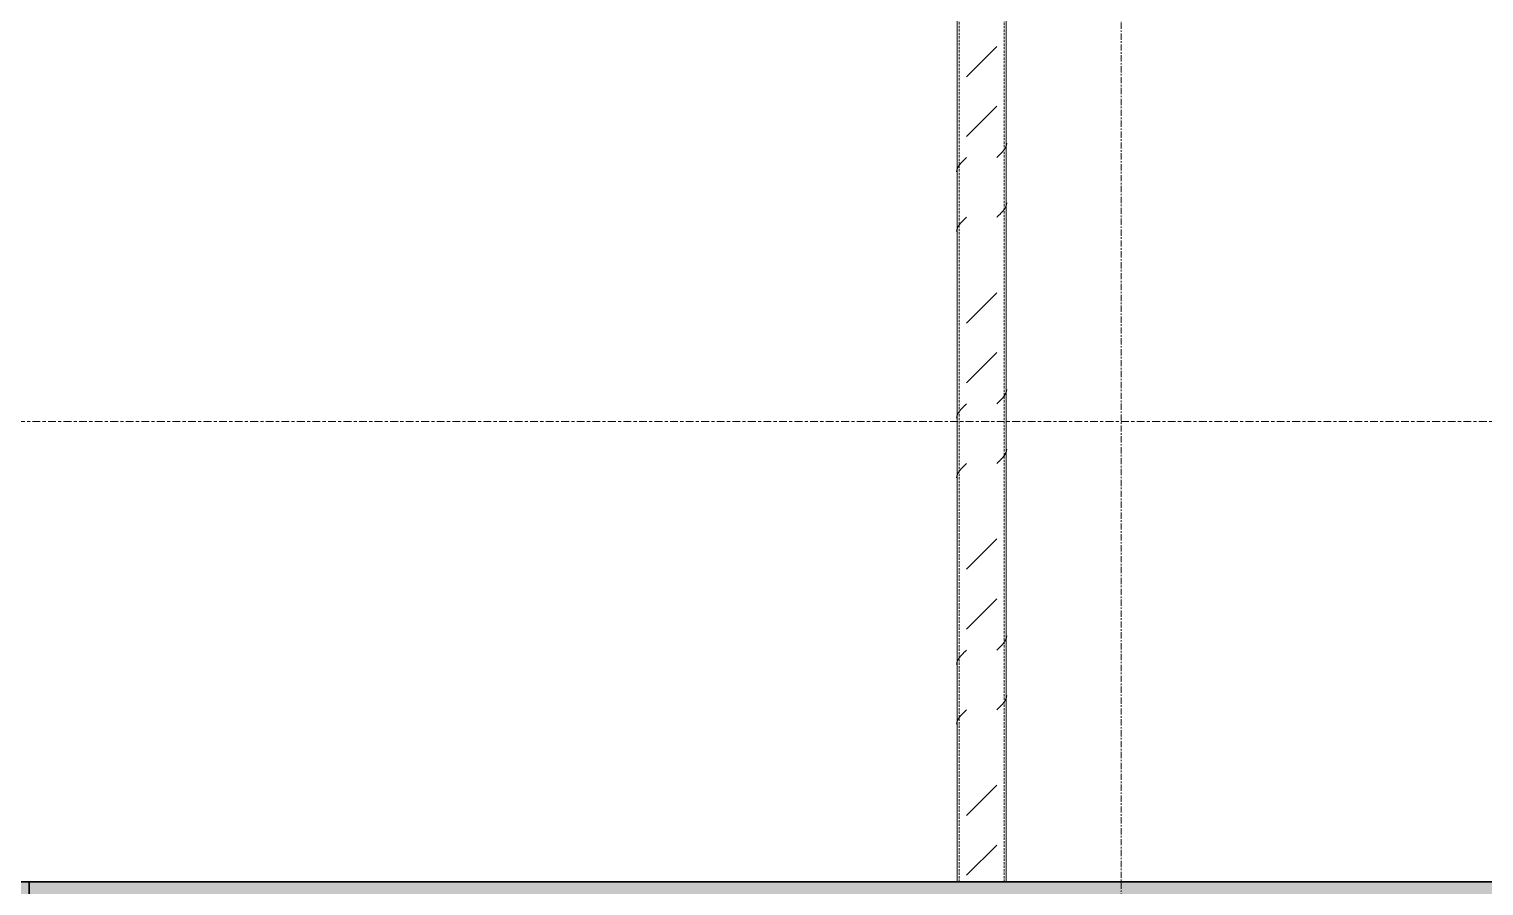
# Model space of a CAD drawing. Header units: centimetres. Extents: x -6111 to 13767, y -285 to 1600.
# Drawn here: x 10671.9 to 10968.9, y -0.8 to 174.1 of the extents above; entities that cross this region are included whole.
import ezdxf

# ---------------------------------------------------------------- set-up
doc = ezdxf.new("R2010")
doc.units = ezdxf.units.CM
for name, pattern in [('Centre', [3.175, 0.635, -0.475, 1.59, -0.475]), ('Grid Line', [2.2225, 1.27, -0.3175, 0.3175, -0.3175]), ('Hidden', [0.714375, 0.47625, -0.238125])]:
    doc.linetypes.add(name, pattern=pattern)
for name, color, linetype, lineweight in [('A-FLOR', 7, 'Continuous', 9), ('A-FLOR-LEVL', 7, 'Continuous', 9), ('A-FLOR-PATT', 7, 'Continuous', 35), ('C-BLDG-PADS', 7, 'Continuous', 9), ('S-COLS', 7, 'Continuous', 9), ('S-GRID', 7, 'Continuous', 9)]:
    doc.layers.add(name, color=color, linetype=linetype, lineweight=lineweight)

# ---------------------------------------------------------------- blocks, each defined once
blk = doc.blocks.new('PQ_RVR_ARQ-01_ZZ_ZZ_MO_T_A_rvt-4-Elevación Eje 5')
at = {"layer": 'A-FLOR', "color": 254, "lineweight": 35, "true_color": 0xcccccc}
for p, q in [((-1307.84, 0), (-2771.58, 0)), ((-2771.58, 0), (-2771.58, -50))]:
    blk.add_line(p, q, dxfattribs=at)
at = {"layer": 'C-BLDG-PADS', "color": 254, "lineweight": 18, "true_color": 0xdadada}
blk.add_line((-2346.84, 0), (-4065.24, 0), dxfattribs=at)
blk = doc.blocks.new('FP_113-Elevación Eje 5')
at = {"layer": 'S-COLS'}
blk.add_line((-2572.12, 0), (-2572.12, 505.93), dxfattribs=at)
at = {"layer": 'S-COLS', "color": 9, "true_color": 0xc0c0c0}
for p, q in [((-2573.44, 148.46), (-2573.39, 148.5)), ((-2573.39, 148.5), (-2573.34, 148.55)), ((-2573.34, 148.55), (-2573.3, 148.6)), ((-2573.3, 148.6), (-2573.25, 148.64)), ((-2573.25, 148.64), (-2573.2, 148.69)), ((-2573.2, 148.69), (-2573.16, 148.74)), ((-2573.16, 148.74), (-2573.11, 148.78)), ((-2573.11, 148.78), (-2573.07, 148.83)), ((-2573.07, 148.83), (-2573.03, 148.88)), ((-2573.03, 148.88), (-2572.98, 148.92)), ((-2572.98, 148.92), (-2572.94, 148.97)), ((-2572.94, 148.97), (-2572.9, 149.02)), ((-2572.9, 149.02), (-2572.86, 149.06)), ((-2572.86, 149.06), (-2572.82, 149.11)), ((-2572.82, 149.11), (-2572.78, 149.16)), ((-2572.78, 149.16), (-2572.74, 149.21)), ((-2572.74, 149.21), (-2572.7, 149.25)), ((-2572.7, 149.25), (-2572.67, 149.3)), ((-2572.67, 149.3), (-2572.63, 149.35)), ((-2572.63, 149.35), (-2572.59, 149.39)), ((-2572.59, 149.39), (-2572.56, 149.44)), ((-2572.56, 149.44), (-2572.53, 149.49)), ((-2572.53, 149.49), (-2572.49, 149.53)), ((-2572.49, 149.53), (-2572.46, 149.58)), ((-2572.46, 149.58), (-2572.43, 149.63)), ((-2572.43, 149.63), (-2572.4, 149.67)), ((-2572.4, 149.67), (-2572.37, 149.72)), ((-2572.37, 149.72), (-2572.34, 149.77)), ((-2572.34, 149.77), (-2572.32, 149.81)), ((-2572.32, 149.81), (-2572.29, 149.86)), ((-2572.29, 149.86), (-2572.26, 149.91)), ((-2572.26, 149.91), (-2572.24, 149.95)), ((-2572.24, 149.95), (-2572.22, 150)), ((-2572.22, 150), (-2572.2, 150.05)), ((-2572.2, 150.05), (-2572.17, 150.09)), ((-2572.17, 150.09), (-2572.16, 150.14)), ((-2572.16, 150.14), (-2572.14, 150.19)), ((-2572.14, 150.19), (-2572.12, 150.23)), ((-2572.12, 150.23), (-2572.1, 150.28)), ((-2572.1, 150.28), (-2572.09, 150.33)), ((-2572.09, 150.33), (-2572.07, 150.37)), ((-2572.07, 150.37), (-2572.06, 150.42)), ((-2572.06, 150.42), (-2572.05, 150.47)), ((-2572.05, 150.47), (-2572.04, 150.51)), ((-2572.04, 150.51), (-2572.03, 150.56)), ((-2572.03, 150.56), (-2572.02, 150.61)), ((-2572.02, 150.65), (-2572.01, 150.7)), ((-2572.02, 150.61), (-2572.02, 150.65)), ((-2572.01, 150.75), (-2572, 150.79)), ((-2572.01, 150.7), (-2572.01, 150.75)), ((-2572, 150.79), (-2572, 150.84)), ((-2574.02, 147.9), (-2573.97, 147.94)), ((-2573.97, 147.94), (-2573.92, 147.99)), ((-2573.92, 147.99), (-2573.87, 148.04)), ((-2573.87, 148.04), (-2573.82, 148.08)), ((-2573.82, 148.08), (-2573.78, 148.13)), ((-2573.78, 148.13), (-2573.73, 148.18)), ((-2573.73, 148.18), (-2573.68, 148.22)), ((-2573.68, 148.22), (-2573.63, 148.27)), ((-2573.63, 148.27), (-2573.58, 148.32)), ((-2573.58, 148.32), (-2573.53, 148.36)), ((-2573.53, 148.36), (-2573.48, 148.41)), ((-2573.48, 148.41), (-2573.44, 148.46)), ((-2573.11, 136.59), (-2573.07, 136.64)), ((-2573.07, 136.64), (-2573.03, 136.69)), ((-2573.03, 136.69), (-2572.98, 136.74)), ((-2572.98, 136.74), (-2572.94, 136.78)), ((-2572.94, 136.78), (-2572.9, 136.83)), ((-2572.9, 136.83), (-2572.86, 136.88)), ((-2572.86, 136.88), (-2572.82, 136.92)), ((-2572.82, 136.92), (-2572.78, 136.97)), ((-2572.78, 136.97), (-2572.74, 137.02)), ((-2572.74, 137.02), (-2572.7, 137.06)), ((-2572.7, 137.06), (-2572.67, 137.11)), ((-2572.67, 137.11), (-2572.63, 137.16)), ((-2572.63, 137.16), (-2572.59, 137.2)), ((-2572.59, 137.2), (-2572.56, 137.25)), ((-2572.56, 137.25), (-2572.53, 137.3)), ((-2572.53, 137.3), (-2572.49, 137.34)), ((-2572.49, 137.34), (-2572.46, 137.39)), ((-2572.46, 137.39), (-2572.43, 137.44)), ((-2572.43, 137.44), (-2572.4, 137.48)), ((-2572.4, 137.48), (-2572.37, 137.53)), ((-2572.37, 137.53), (-2572.34, 137.58)), ((-2572.34, 137.58), (-2572.32, 137.62)), ((-2572.32, 137.62), (-2572.29, 137.67)), ((-2572.29, 137.67), (-2572.26, 137.72)), ((-2572.26, 137.72), (-2572.24, 137.76)), ((-2572.24, 137.76), (-2572.22, 137.81)), ((-2572.22, 137.81), (-2572.2, 137.86)), ((-2572.2, 137.86), (-2572.17, 137.9)), ((-2572.17, 137.9), (-2572.16, 137.95)), ((-2572.16, 137.95), (-2572.14, 138)), ((-2572.14, 138), (-2572.12, 138.04)), ((-2572.12, 138.04), (-2572.1, 138.09)), ((-2572.1, 138.09), (-2572.09, 138.14)), ((-2572.09, 138.14), (-2572.07, 138.18)), ((-2572.07, 138.18), (-2572.06, 138.23)), ((-2572.06, 138.23), (-2572.05, 138.28)), ((-2572.05, 138.28), (-2572.04, 138.32)), ((-2572.04, 138.32), (-2572.03, 138.37)), ((-2572.03, 138.37), (-2572.02, 138.42)), ((-2572.02, 138.47), (-2572.01, 138.51)), ((-2572.02, 138.42), (-2572.02, 138.47)), ((-2572.01, 138.56), (-2572, 138.61)), ((-2572.01, 138.51), (-2572.01, 138.56)), ((-2572, 138.61), (-2572, 138.65)), ((-2574.02, 135.71), (-2573.97, 135.75)), ((-2573.97, 135.75), (-2573.92, 135.8)), ((-2573.92, 135.8), (-2573.87, 135.85)), ((-2573.87, 135.85), (-2573.82, 135.89)), ((-2573.82, 135.89), (-2573.78, 135.94)), ((-2573.78, 135.94), (-2573.73, 135.99)), ((-2573.73, 135.99), (-2573.68, 136.03)), ((-2573.68, 136.03), (-2573.63, 136.08)), ((-2573.63, 136.08), (-2573.58, 136.13)), ((-2573.58, 136.13), (-2573.53, 136.17)), ((-2573.53, 136.17), (-2573.48, 136.22)), ((-2573.48, 136.22), (-2573.44, 136.27)), ((-2573.44, 136.27), (-2573.39, 136.31)), ((-2573.39, 136.31), (-2573.34, 136.36)), ((-2573.34, 136.36), (-2573.3, 136.41)), ((-2573.3, 136.41), (-2573.25, 136.45)), ((-2573.25, 136.45), (-2573.2, 136.5)), ((-2573.2, 136.5), (-2573.16, 136.55)), ((-2573.16, 136.55), (-2573.11, 136.59)), ((-2573.63, 97.98), (-2573.58, 98.03)), ((-2573.58, 98.03), (-2573.53, 98.07)), ((-2573.53, 98.07), (-2573.48, 98.12)), ((-2573.48, 98.12), (-2573.44, 98.17)), ((-2573.44, 98.17), (-2573.39, 98.21)), ((-2573.39, 98.21), (-2573.34, 98.26)), ((-2573.34, 98.26), (-2573.3, 98.31)), ((-2573.3, 98.31), (-2573.25, 98.35)), ((-2573.25, 98.35), (-2573.2, 98.4)), ((-2573.2, 98.4), (-2573.16, 98.45)), ((-2573.16, 98.45), (-2573.11, 98.49)), ((-2573.11, 98.49), (-2573.07, 98.54)), ((-2573.07, 98.54), (-2573.03, 98.59)), ((-2573.03, 98.59), (-2572.98, 98.64)), ((-2572.98, 98.64), (-2572.94, 98.68)), ((-2572.94, 98.68), (-2572.9, 98.73)), ((-2572.9, 98.73), (-2572.86, 98.78)), ((-2572.86, 98.78), (-2572.82, 98.82)), ((-2572.82, 98.82), (-2572.78, 98.87)), ((-2572.78, 98.87), (-2572.74, 98.92)), ((-2572.74, 98.92), (-2572.7, 98.96)), ((-2572.7, 98.96), (-2572.67, 99.01)), ((-2572.67, 99.01), (-2572.63, 99.06)), ((-2572.63, 99.06), (-2572.59, 99.1)), ((-2572.59, 99.1), (-2572.56, 99.15)), ((-2572.56, 99.15), (-2572.53, 99.2)), ((-2572.53, 99.2), (-2572.49, 99.24)), ((-2572.49, 99.24), (-2572.46, 99.29)), ((-2572.46, 99.29), (-2572.43, 99.34)), ((-2572.43, 99.34), (-2572.4, 99.38)), ((-2572.4, 99.38), (-2572.37, 99.43)), ((-2572.37, 99.43), (-2572.34, 99.48)), ((-2572.34, 99.48), (-2572.32, 99.52)), ((-2572.32, 99.52), (-2572.29, 99.57)), ((-2572.29, 99.57), (-2572.26, 99.62)), ((-2572.26, 99.62), (-2572.24, 99.66)), ((-2572.24, 99.66), (-2572.22, 99.71)), ((-2572.22, 99.71), (-2572.2, 99.76)), ((-2572.2, 99.76), (-2572.17, 99.8)), ((-2572.17, 99.8), (-2572.16, 99.85)), ((-2572.16, 99.85), (-2572.14, 99.9)), ((-2572.14, 99.9), (-2572.12, 99.94)), ((-2572.12, 99.94), (-2572.1, 99.99)), ((-2572.1, 99.99), (-2572.09, 100.04)), ((-2572.09, 100.04), (-2572.07, 100.08)), ((-2572.07, 100.08), (-2572.06, 100.13)), ((-2572.06, 100.13), (-2572.05, 100.18)), ((-2572.05, 100.18), (-2572.04, 100.22)), ((-2572.04, 100.22), (-2572.03, 100.27)), ((-2572.03, 100.27), (-2572.02, 100.32)), ((-2572.02, 100.37), (-2572.01, 100.41)), ((-2572.02, 100.32), (-2572.02, 100.37)), ((-2572.01, 100.46), (-2572, 100.51)), ((-2572.01, 100.41), (-2572.01, 100.46)), ((-2572, 100.51), (-2572, 100.55)), ((-2574.02, 97.61), (-2573.97, 97.65)), ((-2573.97, 97.65), (-2573.92, 97.7)), ((-2573.92, 97.7), (-2573.87, 97.75)), ((-2573.87, 97.75), (-2573.82, 97.79)), ((-2573.82, 97.79), (-2573.78, 97.84)), ((-2573.78, 97.84), (-2573.73, 97.89)), ((-2573.73, 97.89), (-2573.68, 97.93)), ((-2573.68, 97.93), (-2573.63, 97.98)), ((-2573.3, 86.12), (-2573.25, 86.17)), ((-2573.25, 86.17), (-2573.2, 86.21)), ((-2573.2, 86.21), (-2573.16, 86.26)), ((-2573.16, 86.26), (-2573.11, 86.31)), ((-2573.11, 86.31), (-2573.07, 86.35)), ((-2573.07, 86.35), (-2573.03, 86.4)), ((-2573.03, 86.4), (-2572.98, 86.45)), ((-2572.98, 86.45), (-2572.94, 86.49)), ((-2572.94, 86.49), (-2572.9, 86.54)), ((-2572.9, 86.54), (-2572.86, 86.59)), ((-2572.86, 86.59), (-2572.82, 86.63)), ((-2572.82, 86.63), (-2572.78, 86.68)), ((-2572.78, 86.68), (-2572.74, 86.73)), ((-2572.74, 86.73), (-2572.7, 86.77)), ((-2572.7, 86.77), (-2572.67, 86.82)), ((-2572.67, 86.82), (-2572.63, 86.87)), ((-2572.63, 86.87), (-2572.59, 86.91)), ((-2572.59, 86.91), (-2572.56, 86.96)), ((-2572.56, 86.96), (-2572.53, 87.01)), ((-2572.53, 87.01), (-2572.49, 87.05)), ((-2572.49, 87.05), (-2572.46, 87.1)), ((-2572.46, 87.1), (-2572.43, 87.15)), ((-2572.43, 87.15), (-2572.4, 87.19)), ((-2572.4, 87.19), (-2572.37, 87.24)), ((-2572.37, 87.24), (-2572.34, 87.29)), ((-2572.34, 87.29), (-2572.32, 87.33)), ((-2572.32, 87.33), (-2572.29, 87.38)), ((-2572.29, 87.38), (-2572.26, 87.43)), ((-2572.26, 87.43), (-2572.24, 87.47)), ((-2572.24, 87.47), (-2572.22, 87.52)), ((-2572.22, 87.52), (-2572.2, 87.57)), ((-2572.2, 87.57), (-2572.17, 87.61)), ((-2572.17, 87.61), (-2572.16, 87.66)), ((-2572.16, 87.66), (-2572.14, 87.71)), ((-2572.14, 87.71), (-2572.12, 87.75)), ((-2572.12, 87.75), (-2572.1, 87.8)), ((-2572.1, 87.8), (-2572.09, 87.85)), ((-2572.09, 87.85), (-2572.07, 87.9)), ((-2572.07, 87.9), (-2572.06, 87.94)), ((-2572.06, 87.94), (-2572.05, 87.99)), ((-2572.05, 87.99), (-2572.04, 88.04)), ((-2572.04, 88.04), (-2572.03, 88.08)), ((-2572.03, 88.08), (-2572.02, 88.13)), ((-2572.02, 88.18), (-2572.01, 88.22)), ((-2572.02, 88.13), (-2572.02, 88.18)), ((-2572.01, 88.27), (-2572, 88.32)), ((-2572.01, 88.22), (-2572.01, 88.27)), ((-2572, 88.32), (-2572, 88.36)), ((-2574.02, 85.42), (-2573.97, 85.46)), ((-2573.97, 85.46), (-2573.92, 85.51)), ((-2573.92, 85.51), (-2573.87, 85.56)), ((-2573.87, 85.56), (-2573.82, 85.6)), ((-2573.82, 85.6), (-2573.78, 85.65)), ((-2573.78, 85.65), (-2573.73, 85.7)), ((-2573.73, 85.7), (-2573.68, 85.74)), ((-2573.68, 85.74), (-2573.63, 85.79)), ((-2573.63, 85.79), (-2573.58, 85.84)), ((-2573.58, 85.84), (-2573.53, 85.88)), ((-2573.53, 85.88), (-2573.48, 85.93)), ((-2573.48, 85.93), (-2573.44, 85.98)), ((-2573.44, 85.98), (-2573.39, 86.03)), ((-2573.39, 86.03), (-2573.34, 86.07)), ((-2573.34, 86.07), (-2573.3, 86.12)), ((-2573.82, 47.5), (-2573.78, 47.55)), ((-2573.78, 47.55), (-2573.73, 47.6)), ((-2573.73, 47.6), (-2573.68, 47.64)), ((-2573.68, 47.64), (-2573.63, 47.69)), ((-2573.63, 47.69), (-2573.58, 47.74)), ((-2573.58, 47.74), (-2573.53, 47.78)), ((-2573.53, 47.78), (-2573.48, 47.83)), ((-2573.48, 47.83), (-2573.44, 47.88)), ((-2573.44, 47.88), (-2573.39, 47.93)), ((-2573.39, 47.93), (-2573.34, 47.97)), ((-2573.34, 47.97), (-2573.3, 48.02)), ((-2573.3, 48.02), (-2573.25, 48.07)), ((-2573.25, 48.07), (-2573.2, 48.11)), ((-2573.2, 48.11), (-2573.16, 48.16)), ((-2573.16, 48.16), (-2573.11, 48.21)), ((-2573.11, 48.21), (-2573.07, 48.25)), ((-2573.07, 48.25), (-2573.03, 48.3)), ((-2573.03, 48.3), (-2572.98, 48.35)), ((-2572.98, 48.35), (-2572.94, 48.39)), ((-2572.94, 48.39), (-2572.9, 48.44)), ((-2572.9, 48.44), (-2572.86, 48.49)), ((-2572.86, 48.49), (-2572.82, 48.53)), ((-2572.82, 48.53), (-2572.78, 48.58)), ((-2572.78, 48.58), (-2572.74, 48.63)), ((-2572.74, 48.63), (-2572.7, 48.67)), ((-2572.7, 48.67), (-2572.67, 48.72)), ((-2572.67, 48.72), (-2572.63, 48.77)), ((-2572.63, 48.77), (-2572.59, 48.81)), ((-2572.59, 48.81), (-2572.56, 48.86)), ((-2572.56, 48.86), (-2572.53, 48.91)), ((-2572.53, 48.91), (-2572.49, 48.95)), ((-2572.49, 48.95), (-2572.46, 49)), ((-2572.46, 49), (-2572.43, 49.05)), ((-2572.43, 49.05), (-2572.4, 49.09)), ((-2572.4, 49.09), (-2572.37, 49.14)), ((-2572.37, 49.14), (-2572.34, 49.19)), ((-2572.34, 49.19), (-2572.32, 49.23)), ((-2572.32, 49.23), (-2572.29, 49.28)), ((-2572.29, 49.28), (-2572.26, 49.33)), ((-2572.26, 49.33), (-2572.24, 49.37)), ((-2572.24, 49.37), (-2572.22, 49.42)), ((-2572.22, 49.42), (-2572.2, 49.47)), ((-2572.2, 49.47), (-2572.17, 49.51)), ((-2572.17, 49.51), (-2572.16, 49.56)), ((-2572.16, 49.56), (-2572.14, 49.61)), ((-2572.14, 49.61), (-2572.12, 49.65)), ((-2572.12, 49.65), (-2572.1, 49.7)), ((-2572.1, 49.7), (-2572.09, 49.75)), ((-2572.09, 49.75), (-2572.07, 49.8)), ((-2572.07, 49.8), (-2572.06, 49.84)), ((-2572.06, 49.84), (-2572.05, 49.89)), ((-2572.05, 49.89), (-2572.04, 49.94)), ((-2572.04, 49.94), (-2572.03, 49.98)), ((-2572.03, 49.98), (-2572.02, 50.03)), ((-2572.02, 50.08), (-2572.01, 50.12)), ((-2572.02, 50.03), (-2572.02, 50.08)), ((-2572.01, 50.17), (-2572, 50.22)), ((-2572.01, 50.12), (-2572.01, 50.17)), ((-2572, 50.22), (-2572, 50.26)), ((-2574.02, 47.32), (-2573.97, 47.36)), ((-2573.97, 47.36), (-2573.92, 47.41)), ((-2573.92, 47.41), (-2573.87, 47.46)), ((-2573.87, 47.46), (-2573.82, 47.5)), ((-2573.53, 35.6), (-2573.48, 35.64)), ((-2573.48, 35.64), (-2573.44, 35.69)), ((-2573.44, 35.69), (-2573.39, 35.74)), ((-2573.39, 35.74), (-2573.34, 35.78)), ((-2573.34, 35.78), (-2573.3, 35.83)), ((-2573.3, 35.83), (-2573.25, 35.88)), ((-2573.25, 35.88), (-2573.2, 35.92)), ((-2573.2, 35.92), (-2573.16, 35.97)), ((-2573.16, 35.97), (-2573.11, 36.02)), ((-2573.11, 36.02), (-2573.07, 36.06)), ((-2573.07, 36.06), (-2573.03, 36.11)), ((-2573.03, 36.11), (-2572.98, 36.16)), ((-2572.98, 36.16), (-2572.94, 36.2)), ((-2572.94, 36.2), (-2572.9, 36.25)), ((-2572.9, 36.25), (-2572.86, 36.3)), ((-2572.86, 36.3), (-2572.82, 36.34)), ((-2572.82, 36.34), (-2572.78, 36.39)), ((-2572.78, 36.39), (-2572.74, 36.44)), ((-2572.74, 36.44), (-2572.7, 36.48)), ((-2572.7, 36.48), (-2572.67, 36.53)), ((-2572.67, 36.53), (-2572.63, 36.58)), ((-2572.63, 36.58), (-2572.59, 36.62)), ((-2572.59, 36.62), (-2572.56, 36.67)), ((-2572.56, 36.67), (-2572.53, 36.72)), ((-2572.53, 36.72), (-2572.49, 36.76)), ((-2572.49, 36.76), (-2572.46, 36.81)), ((-2572.46, 36.81), (-2572.43, 36.86)), ((-2572.43, 36.86), (-2572.4, 36.9)), ((-2572.4, 36.9), (-2572.37, 36.95)), ((-2572.37, 36.95), (-2572.34, 37)), ((-2572.34, 37), (-2572.32, 37.04)), ((-2572.32, 37.04), (-2572.29, 37.09)), ((-2572.29, 37.09), (-2572.26, 37.14)), ((-2572.26, 37.14), (-2572.24, 37.18)), ((-2572.24, 37.18), (-2572.22, 37.23)), ((-2572.22, 37.23), (-2572.2, 37.28)), ((-2572.2, 37.28), (-2572.17, 37.33)), ((-2572.17, 37.33), (-2572.16, 37.37)), ((-2572.16, 37.37), (-2572.14, 37.42)), ((-2572.14, 37.42), (-2572.12, 37.47)), ((-2572.12, 37.47), (-2572.1, 37.51)), ((-2572.1, 37.51), (-2572.09, 37.56)), ((-2572.09, 37.56), (-2572.07, 37.61)), ((-2572.07, 37.61), (-2572.06, 37.65)), ((-2572.06, 37.65), (-2572.05, 37.7)), ((-2572.05, 37.7), (-2572.04, 37.75)), ((-2572.04, 37.75), (-2572.03, 37.79)), ((-2572.03, 37.79), (-2572.02, 37.84)), ((-2572.02, 37.89), (-2572.01, 37.93)), ((-2572.02, 37.84), (-2572.02, 37.89)), ((-2572.01, 37.98), (-2572, 38.03)), ((-2572.01, 37.93), (-2572.01, 37.98)), ((-2572, 38.03), (-2572, 38.07)), ((-2574.02, 35.13), (-2573.97, 35.17)), ((-2573.97, 35.17), (-2573.92, 35.22)), ((-2573.92, 35.22), (-2573.87, 35.27)), ((-2573.87, 35.27), (-2573.82, 35.31)), ((-2573.82, 35.31), (-2573.78, 35.36)), ((-2573.78, 35.36), (-2573.73, 35.41)), ((-2573.73, 35.41), (-2573.68, 35.46)), ((-2573.68, 35.46), (-2573.63, 35.5)), ((-2573.63, 35.5), (-2573.58, 35.55)), ((-2573.58, 35.55), (-2573.53, 35.6))]:
    blk.add_line(p, q, dxfattribs=at)
blk = doc.blocks.new('FP_114-Elevación Eje 5')
at = {"layer": 'S-COLS'}
blk.add_line((-2582.12, 515.53), (-2582.12, 0), dxfattribs=at)
at = {"layer": 'S-COLS', "color": 9, "true_color": 0xc0c0c0}
for p, q in [((-2582.13, 145.51), (-2582.12, 145.56)), ((-2582.12, 145.56), (-2582.1, 145.6)), ((-2582.1, 145.6), (-2582.08, 145.65)), ((-2582.08, 145.65), (-2582.06, 145.7)), ((-2582.06, 145.7), (-2582.04, 145.75)), ((-2582.04, 145.75), (-2582.02, 145.79)), ((-2582.02, 145.79), (-2582, 145.84)), ((-2582, 145.84), (-2581.97, 145.89)), ((-2581.97, 145.89), (-2581.95, 145.93)), ((-2581.95, 145.93), (-2581.92, 145.98)), ((-2581.92, 145.98), (-2581.89, 146.03)), ((-2581.89, 146.03), (-2581.87, 146.07)), ((-2581.87, 146.07), (-2581.84, 146.12)), ((-2581.84, 146.12), (-2581.81, 146.17)), ((-2581.81, 146.17), (-2581.78, 146.21)), ((-2581.78, 146.21), (-2581.74, 146.26)), ((-2581.74, 146.26), (-2581.71, 146.31)), ((-2581.71, 146.31), (-2581.68, 146.35)), ((-2581.68, 146.35), (-2581.64, 146.4)), ((-2581.64, 146.4), (-2581.61, 146.45)), ((-2581.61, 146.45), (-2581.57, 146.49)), ((-2581.57, 146.49), (-2581.53, 146.54)), ((-2581.53, 146.54), (-2581.5, 146.59)), ((-2581.5, 146.59), (-2581.46, 146.63)), ((-2581.46, 146.63), (-2581.42, 146.68)), ((-2581.42, 146.68), (-2581.38, 146.73)), ((-2581.38, 146.73), (-2581.34, 146.77)), ((-2581.34, 146.77), (-2581.29, 146.82)), ((-2581.29, 146.82), (-2581.25, 146.87)), ((-2581.25, 146.87), (-2581.21, 146.91)), ((-2581.21, 146.91), (-2581.17, 146.96)), ((-2581.17, 146.96), (-2581.12, 147.01)), ((-2581.12, 147.01), (-2581.08, 147.05)), ((-2581.08, 147.05), (-2581.03, 147.1)), ((-2581.03, 147.1), (-2580.99, 147.15)), ((-2580.99, 147.15), (-2580.94, 147.19)), ((-2580.94, 147.19), (-2580.89, 147.24)), ((-2580.89, 147.24), (-2580.85, 147.29)), ((-2580.85, 147.29), (-2580.8, 147.33)), ((-2580.8, 147.33), (-2580.75, 147.38)), ((-2580.75, 147.38), (-2580.7, 147.43)), ((-2580.7, 147.43), (-2580.66, 147.48)), ((-2580.66, 147.48), (-2580.61, 147.52)), ((-2580.61, 147.52), (-2580.56, 147.57)), ((-2580.56, 147.57), (-2580.51, 147.62)), ((-2580.51, 147.62), (-2580.46, 147.66)), ((-2580.46, 147.66), (-2580.41, 147.71)), ((-2580.41, 147.71), (-2580.36, 147.76)), ((-2580.36, 147.76), (-2580.31, 147.8)), ((-2580.31, 147.8), (-2580.26, 147.85)), ((-2580.26, 147.85), (-2580.21, 147.9)), ((-2582.23, 145.04), (-2582.22, 145.09)), ((-2582.23, 145), (-2582.23, 145.04)), ((-2582.23, 144.95), (-2582.23, 145)), ((-2582.22, 145.14), (-2582.21, 145.18)), ((-2582.22, 145.09), (-2582.22, 145.14)), ((-2582.21, 145.18), (-2582.2, 145.23)), ((-2582.2, 145.28), (-2582.19, 145.32)), ((-2582.2, 145.23), (-2582.2, 145.28)), ((-2582.19, 145.32), (-2582.17, 145.37)), ((-2582.17, 145.37), (-2582.16, 145.42)), ((-2582.16, 145.42), (-2582.15, 145.46)), ((-2582.15, 145.46), (-2582.13, 145.51)), ((-2582.02, 133.6), (-2582, 133.65)), ((-2582, 133.65), (-2581.97, 133.7)), ((-2581.97, 133.7), (-2581.95, 133.74)), ((-2581.95, 133.74), (-2581.92, 133.79)), ((-2581.92, 133.79), (-2581.89, 133.84)), ((-2581.89, 133.84), (-2581.87, 133.88)), ((-2581.87, 133.88), (-2581.84, 133.93)), ((-2581.84, 133.93), (-2581.81, 133.98)), ((-2581.81, 133.98), (-2581.78, 134.02)), ((-2581.78, 134.02), (-2581.74, 134.07)), ((-2581.74, 134.07), (-2581.71, 134.12)), ((-2581.71, 134.12), (-2581.68, 134.16)), ((-2581.68, 134.16), (-2581.64, 134.21)), ((-2581.64, 134.21), (-2581.61, 134.26)), ((-2581.61, 134.26), (-2581.57, 134.3)), ((-2581.57, 134.3), (-2581.53, 134.35)), ((-2581.53, 134.35), (-2581.5, 134.4)), ((-2581.5, 134.4), (-2581.46, 134.44)), ((-2581.46, 134.44), (-2581.42, 134.49)), ((-2581.42, 134.49), (-2581.38, 134.54)), ((-2581.38, 134.54), (-2581.34, 134.58)), ((-2581.34, 134.58), (-2581.29, 134.63)), ((-2581.29, 134.63), (-2581.25, 134.68)), ((-2581.25, 134.68), (-2581.21, 134.72)), ((-2581.21, 134.72), (-2581.17, 134.77)), ((-2581.17, 134.77), (-2581.12, 134.82)), ((-2581.12, 134.82), (-2581.08, 134.86)), ((-2581.08, 134.86), (-2581.03, 134.91)), ((-2581.03, 134.91), (-2580.99, 134.96)), ((-2580.99, 134.96), (-2580.94, 135.01)), ((-2580.94, 135.01), (-2580.89, 135.05)), ((-2580.89, 135.05), (-2580.85, 135.1)), ((-2580.85, 135.1), (-2580.8, 135.15)), ((-2580.8, 135.15), (-2580.75, 135.19)), ((-2580.75, 135.19), (-2580.7, 135.24)), ((-2580.7, 135.24), (-2580.66, 135.29)), ((-2580.66, 135.29), (-2580.61, 135.33)), ((-2580.61, 135.33), (-2580.56, 135.38)), ((-2580.56, 135.38), (-2580.51, 135.43)), ((-2580.51, 135.43), (-2580.46, 135.47)), ((-2580.46, 135.47), (-2580.41, 135.52)), ((-2580.41, 135.52), (-2580.36, 135.57)), ((-2580.36, 135.57), (-2580.31, 135.61)), ((-2580.31, 135.61), (-2580.26, 135.66)), ((-2580.26, 135.66), (-2580.21, 135.71)), ((-2582.23, 132.85), (-2582.22, 132.9)), ((-2582.23, 132.81), (-2582.23, 132.85)), ((-2582.23, 132.76), (-2582.23, 132.81)), ((-2582.22, 132.95), (-2582.21, 132.99)), ((-2582.22, 132.9), (-2582.22, 132.95)), ((-2582.21, 132.99), (-2582.2, 133.04)), ((-2582.2, 133.09), (-2582.19, 133.13)), ((-2582.2, 133.04), (-2582.2, 133.09)), ((-2582.19, 133.13), (-2582.17, 133.18)), ((-2582.17, 133.18), (-2582.16, 133.23)), ((-2582.16, 133.23), (-2582.15, 133.28)), ((-2582.15, 133.28), (-2582.13, 133.32)), ((-2582.13, 133.32), (-2582.12, 133.37)), ((-2582.12, 133.37), (-2582.1, 133.42)), ((-2582.1, 133.42), (-2582.08, 133.46)), ((-2582.08, 133.46), (-2582.06, 133.51)), ((-2582.06, 133.51), (-2582.04, 133.56)), ((-2582.04, 133.56), (-2582.02, 133.6)), ((-2582.19, 95.03), (-2582.17, 95.08)), ((-2582.17, 95.08), (-2582.16, 95.13)), ((-2582.16, 95.13), (-2582.15, 95.18)), ((-2582.15, 95.18), (-2582.13, 95.22)), ((-2582.13, 95.22), (-2582.12, 95.27)), ((-2582.12, 95.27), (-2582.1, 95.32)), ((-2582.1, 95.32), (-2582.08, 95.36)), ((-2582.08, 95.36), (-2582.06, 95.41)), ((-2582.06, 95.41), (-2582.04, 95.46)), ((-2582.04, 95.46), (-2582.02, 95.5)), ((-2582.02, 95.5), (-2582, 95.55)), ((-2582, 95.55), (-2581.97, 95.6)), ((-2581.97, 95.6), (-2581.95, 95.64)), ((-2581.95, 95.64), (-2581.92, 95.69)), ((-2581.92, 95.69), (-2581.89, 95.74)), ((-2581.89, 95.74), (-2581.87, 95.78)), ((-2581.87, 95.78), (-2581.84, 95.83)), ((-2581.84, 95.83), (-2581.81, 95.88)), ((-2581.81, 95.88), (-2581.78, 95.92)), ((-2581.78, 95.92), (-2581.74, 95.97)), ((-2581.74, 95.97), (-2581.71, 96.02)), ((-2581.71, 96.02), (-2581.68, 96.06)), ((-2581.68, 96.06), (-2581.64, 96.11)), ((-2581.64, 96.11), (-2581.61, 96.16)), ((-2581.61, 96.16), (-2581.57, 96.2)), ((-2581.57, 96.2), (-2581.53, 96.25)), ((-2581.53, 96.25), (-2581.5, 96.3)), ((-2581.5, 96.3), (-2581.46, 96.34)), ((-2581.46, 96.34), (-2581.42, 96.39)), ((-2581.42, 96.39), (-2581.38, 96.44)), ((-2581.38, 96.44), (-2581.34, 96.48)), ((-2581.34, 96.48), (-2581.29, 96.53)), ((-2581.29, 96.53), (-2581.25, 96.58)), ((-2581.25, 96.58), (-2581.21, 96.62)), ((-2581.21, 96.62), (-2581.17, 96.67)), ((-2581.17, 96.67), (-2581.12, 96.72)), ((-2581.12, 96.72), (-2581.08, 96.76)), ((-2581.08, 96.76), (-2581.03, 96.81)), ((-2581.03, 96.81), (-2580.99, 96.86)), ((-2580.99, 96.86), (-2580.94, 96.91)), ((-2580.94, 96.91), (-2580.89, 96.95)), ((-2580.89, 96.95), (-2580.85, 97)), ((-2580.85, 97), (-2580.8, 97.05)), ((-2580.8, 97.05), (-2580.75, 97.09)), ((-2580.75, 97.09), (-2580.7, 97.14)), ((-2580.7, 97.14), (-2580.66, 97.19)), ((-2580.66, 97.19), (-2580.61, 97.23)), ((-2580.61, 97.23), (-2580.56, 97.28)), ((-2580.56, 97.28), (-2580.51, 97.33)), ((-2580.51, 97.33), (-2580.46, 97.37)), ((-2580.46, 97.37), (-2580.41, 97.42)), ((-2580.41, 97.42), (-2580.36, 97.47)), ((-2580.36, 97.47), (-2580.31, 97.51)), ((-2580.31, 97.51), (-2580.26, 97.56)), ((-2580.26, 97.56), (-2580.21, 97.61)), ((-2582.23, 94.75), (-2582.22, 94.8)), ((-2582.23, 94.71), (-2582.23, 94.75)), ((-2582.23, 94.66), (-2582.23, 94.71)), ((-2582.22, 94.85), (-2582.21, 94.89)), ((-2582.22, 94.8), (-2582.22, 94.85)), ((-2582.21, 94.89), (-2582.2, 94.94)), ((-2582.2, 94.99), (-2582.19, 95.03)), ((-2582.2, 94.94), (-2582.2, 94.99)), ((-2582.1, 83.13), (-2582.08, 83.17)), ((-2582.08, 83.17), (-2582.06, 83.22)), ((-2582.06, 83.22), (-2582.04, 83.27)), ((-2582.04, 83.27), (-2582.02, 83.31)), ((-2582.02, 83.31), (-2582, 83.36)), ((-2582, 83.36), (-2581.97, 83.41)), ((-2581.97, 83.41), (-2581.95, 83.45)), ((-2581.95, 83.45), (-2581.92, 83.5)), ((-2581.92, 83.5), (-2581.89, 83.55)), ((-2581.89, 83.55), (-2581.87, 83.59)), ((-2581.87, 83.59), (-2581.84, 83.64)), ((-2581.84, 83.64), (-2581.81, 83.69)), ((-2581.81, 83.69), (-2581.78, 83.73)), ((-2581.78, 83.73), (-2581.74, 83.78)), ((-2581.74, 83.78), (-2581.71, 83.83)), ((-2581.71, 83.83), (-2581.68, 83.87)), ((-2581.68, 83.87), (-2581.64, 83.92)), ((-2581.64, 83.92), (-2581.61, 83.97)), ((-2581.61, 83.97), (-2581.57, 84.01)), ((-2581.57, 84.01), (-2581.53, 84.06)), ((-2581.53, 84.06), (-2581.5, 84.11)), ((-2581.5, 84.11), (-2581.46, 84.15)), ((-2581.46, 84.15), (-2581.42, 84.2)), ((-2581.42, 84.2), (-2581.38, 84.25)), ((-2581.38, 84.25), (-2581.34, 84.29)), ((-2581.34, 84.29), (-2581.29, 84.34)), ((-2581.29, 84.34), (-2581.25, 84.39)), ((-2581.25, 84.39), (-2581.21, 84.44)), ((-2581.21, 84.44), (-2581.17, 84.48)), ((-2581.17, 84.48), (-2581.12, 84.53)), ((-2581.12, 84.53), (-2581.08, 84.58)), ((-2581.08, 84.58), (-2581.03, 84.62)), ((-2581.03, 84.62), (-2580.99, 84.67)), ((-2580.99, 84.67), (-2580.94, 84.72)), ((-2580.94, 84.72), (-2580.89, 84.76)), ((-2580.89, 84.76), (-2580.85, 84.81)), ((-2580.85, 84.81), (-2580.8, 84.86)), ((-2580.8, 84.86), (-2580.75, 84.9)), ((-2580.75, 84.9), (-2580.7, 84.95)), ((-2580.7, 84.95), (-2580.66, 85)), ((-2580.66, 85), (-2580.61, 85.04)), ((-2580.61, 85.04), (-2580.56, 85.09)), ((-2580.56, 85.09), (-2580.51, 85.14)), ((-2580.51, 85.14), (-2580.46, 85.18)), ((-2580.46, 85.18), (-2580.41, 85.23)), ((-2580.41, 85.23), (-2580.36, 85.28)), ((-2580.36, 85.28), (-2580.31, 85.32)), ((-2580.31, 85.32), (-2580.26, 85.37)), ((-2580.26, 85.37), (-2580.21, 85.42)), ((-2582.23, 82.57), (-2582.22, 82.61)), ((-2582.23, 82.52), (-2582.23, 82.57)), ((-2582.23, 82.47), (-2582.23, 82.52)), ((-2582.22, 82.66), (-2582.21, 82.71)), ((-2582.22, 82.61), (-2582.22, 82.66)), ((-2582.21, 82.71), (-2582.2, 82.75)), ((-2582.2, 82.8), (-2582.19, 82.85)), ((-2582.2, 82.75), (-2582.2, 82.8)), ((-2582.19, 82.85), (-2582.17, 82.89)), ((-2582.17, 82.89), (-2582.16, 82.94)), ((-2582.16, 82.94), (-2582.15, 82.99)), ((-2582.15, 82.99), (-2582.13, 83.03)), ((-2582.13, 83.03), (-2582.12, 83.08)), ((-2582.12, 83.08), (-2582.1, 83.13)), ((-2582.22, 44.56), (-2582.21, 44.61)), ((-2582.22, 44.51), (-2582.22, 44.56)), ((-2582.21, 44.61), (-2582.2, 44.65)), ((-2582.2, 44.7), (-2582.19, 44.75)), ((-2582.2, 44.65), (-2582.2, 44.7)), ((-2582.19, 44.75), (-2582.17, 44.79)), ((-2582.17, 44.79), (-2582.16, 44.84)), ((-2582.16, 44.84), (-2582.15, 44.89)), ((-2582.15, 44.89), (-2582.13, 44.93)), ((-2582.13, 44.93), (-2582.12, 44.98)), ((-2582.12, 44.98), (-2582.1, 45.03)), ((-2582.1, 45.03), (-2582.08, 45.07)), ((-2582.08, 45.07), (-2582.06, 45.12)), ((-2582.06, 45.12), (-2582.04, 45.17)), ((-2582.04, 45.17), (-2582.02, 45.21)), ((-2582.02, 45.21), (-2582, 45.26)), ((-2582, 45.26), (-2581.97, 45.31)), ((-2581.97, 45.31), (-2581.95, 45.35)), ((-2581.95, 45.35), (-2581.92, 45.4)), ((-2581.92, 45.4), (-2581.89, 45.45)), ((-2581.89, 45.45), (-2581.87, 45.49)), ((-2581.87, 45.49), (-2581.84, 45.54)), ((-2581.84, 45.54), (-2581.81, 45.59)), ((-2581.81, 45.59), (-2581.78, 45.63)), ((-2581.78, 45.63), (-2581.74, 45.68)), ((-2581.74, 45.68), (-2581.71, 45.73)), ((-2581.71, 45.73), (-2581.68, 45.77)), ((-2581.68, 45.77), (-2581.64, 45.82)), ((-2581.64, 45.82), (-2581.61, 45.87)), ((-2581.61, 45.87), (-2581.57, 45.91)), ((-2581.57, 45.91), (-2581.53, 45.96)), ((-2581.53, 45.96), (-2581.5, 46.01)), ((-2581.5, 46.01), (-2581.46, 46.05)), ((-2581.46, 46.05), (-2581.42, 46.1)), ((-2581.42, 46.1), (-2581.38, 46.15)), ((-2581.38, 46.15), (-2581.34, 46.19)), ((-2581.34, 46.19), (-2581.29, 46.24)), ((-2581.29, 46.24), (-2581.25, 46.29)), ((-2581.25, 46.29), (-2581.21, 46.34)), ((-2581.21, 46.34), (-2581.17, 46.38)), ((-2581.17, 46.38), (-2581.12, 46.43)), ((-2581.12, 46.43), (-2581.08, 46.48)), ((-2581.08, 46.48), (-2581.03, 46.52)), ((-2581.03, 46.52), (-2580.99, 46.57)), ((-2580.99, 46.57), (-2580.94, 46.62)), ((-2580.94, 46.62), (-2580.89, 46.66)), ((-2580.89, 46.66), (-2580.85, 46.71)), ((-2580.85, 46.71), (-2580.8, 46.76)), ((-2580.8, 46.76), (-2580.75, 46.8)), ((-2580.75, 46.8), (-2580.7, 46.85)), ((-2580.7, 46.85), (-2580.66, 46.9)), ((-2580.66, 46.9), (-2580.61, 46.94)), ((-2580.61, 46.94), (-2580.56, 46.99)), ((-2580.56, 46.99), (-2580.51, 47.04)), ((-2580.51, 47.04), (-2580.46, 47.08)), ((-2580.46, 47.08), (-2580.41, 47.13)), ((-2580.41, 47.13), (-2580.36, 47.18)), ((-2580.36, 47.18), (-2580.31, 47.22)), ((-2580.31, 47.22), (-2580.26, 47.27)), ((-2580.26, 47.27), (-2580.21, 47.32)), ((-2582.23, 44.47), (-2582.22, 44.51)), ((-2582.23, 44.42), (-2582.23, 44.47)), ((-2582.23, 44.37), (-2582.23, 44.42)), ((-2582.16, 32.65), (-2582.15, 32.7)), ((-2582.15, 32.7), (-2582.13, 32.74)), ((-2582.13, 32.74), (-2582.12, 32.79)), ((-2582.12, 32.79), (-2582.1, 32.84)), ((-2582.1, 32.84), (-2582.08, 32.88)), ((-2582.08, 32.88), (-2582.06, 32.93)), ((-2582.06, 32.93), (-2582.04, 32.98)), ((-2582.04, 32.98), (-2582.02, 33.02)), ((-2582.02, 33.02), (-2582, 33.07)), ((-2582, 33.07), (-2581.97, 33.12)), ((-2581.97, 33.12), (-2581.95, 33.16)), ((-2581.95, 33.16), (-2581.92, 33.21)), ((-2581.92, 33.21), (-2581.89, 33.26)), ((-2581.89, 33.26), (-2581.87, 33.3)), ((-2581.87, 33.3), (-2581.84, 33.35)), ((-2581.84, 33.35), (-2581.81, 33.4)), ((-2581.81, 33.4), (-2581.78, 33.44)), ((-2581.78, 33.44), (-2581.74, 33.49)), ((-2581.74, 33.49), (-2581.71, 33.54)), ((-2581.71, 33.54), (-2581.68, 33.58)), ((-2581.68, 33.58), (-2581.64, 33.63)), ((-2581.64, 33.63), (-2581.61, 33.68)), ((-2581.61, 33.68), (-2581.57, 33.73)), ((-2581.57, 33.73), (-2581.53, 33.77)), ((-2581.53, 33.77), (-2581.5, 33.82)), ((-2581.5, 33.82), (-2581.46, 33.87)), ((-2581.46, 33.87), (-2581.42, 33.91)), ((-2581.42, 33.91), (-2581.38, 33.96)), ((-2581.38, 33.96), (-2581.34, 34.01)), ((-2581.34, 34.01), (-2581.29, 34.05)), ((-2581.29, 34.05), (-2581.25, 34.1)), ((-2581.25, 34.1), (-2581.21, 34.15)), ((-2581.21, 34.15), (-2581.17, 34.19)), ((-2581.17, 34.19), (-2581.12, 34.24)), ((-2581.12, 34.24), (-2581.08, 34.29)), ((-2581.08, 34.29), (-2581.03, 34.33)), ((-2581.03, 34.33), (-2580.99, 34.38)), ((-2580.99, 34.38), (-2580.94, 34.43)), ((-2580.94, 34.43), (-2580.89, 34.47)), ((-2580.89, 34.47), (-2580.85, 34.52)), ((-2580.85, 34.52), (-2580.8, 34.57)), ((-2580.8, 34.57), (-2580.75, 34.61)), ((-2580.75, 34.61), (-2580.7, 34.66)), ((-2580.7, 34.66), (-2580.66, 34.71)), ((-2580.66, 34.71), (-2580.61, 34.75)), ((-2580.61, 34.75), (-2580.56, 34.8)), ((-2580.56, 34.8), (-2580.51, 34.85)), ((-2580.51, 34.85), (-2580.46, 34.89)), ((-2580.46, 34.89), (-2580.41, 34.94)), ((-2580.41, 34.94), (-2580.36, 34.99)), ((-2580.36, 34.99), (-2580.31, 35.03)), ((-2580.31, 35.03), (-2580.26, 35.08)), ((-2580.26, 35.08), (-2580.21, 35.13)), ((-2582.23, 32.28), (-2582.22, 32.32)), ((-2582.23, 32.23), (-2582.23, 32.28)), ((-2582.23, 32.18), (-2582.23, 32.23)), ((-2582.22, 32.37), (-2582.21, 32.42)), ((-2582.22, 32.32), (-2582.22, 32.37)), ((-2582.21, 32.42), (-2582.2, 32.46)), ((-2582.2, 32.51), (-2582.19, 32.56)), ((-2582.2, 32.46), (-2582.2, 32.51)), ((-2582.19, 32.56), (-2582.17, 32.6)), ((-2582.17, 32.6), (-2582.16, 32.65))]:
    blk.add_line(p, q, dxfattribs=at)
blk = doc.blocks.new('HSS Rectangular-Column - 100 x 100 mm-1468480-Elevación Eje 5')
at = {"layer": 'S-COLS', "true_color": 0xc0c0c0}
h = blk.add_hatch(dxfattribs=at)
h.set_pattern_fill('FP_38', color=9, style=0, pattern_type=2)
h.set_pattern_definition([(45, (-314.542, 0), (-25.1447, 25.1447), []), (45, (-314.542, 38.1), (-25.1447, 25.1447), [])])
h.paths.add_polyline_path([(-2574.02, 0), (-2574.02, 515.53), (-2580.21, 515.53), (-2580.21, 0)])
at = {"layer": 'S-COLS', "linetype": 'Hidden'}
for p, q in [((-2581.72, 0), (-2581.72, 515.53)), ((-2572.52, 515.53), (-2572.52, 0))]:
    blk.add_line(p, q, dxfattribs=at)
at = {"layer": 'S-COLS'}
for name in ['FP_114-Elevación Eje 5', 'FP_113-Elevación Eje 5']:
    blk.add_blockref(name, (0, 0), dxfattribs=at)

msp = doc.modelspace()

# ---------------------------------------------------------------- hatches: boundary and pattern name
at = {"layer": 'A-FLOR-PATT', "lineweight": 9, "true_color": 0x9a9a9a}
msp.add_hatch(color=253, dxfattribs=at).paths.add_polyline_path([(12073.141, -50), (12135.6, -50), (12135.6, 0), (7562.061, 0), (7562.061, -50), (11749.736, -50)])

# ---------------------------------------------------------------- linework, layer by layer
at = {"layer": 'A-FLOR', "lineweight": 35}
msp.add_line((11203.566, 0), (7562.061, 0), dxfattribs=at)
at = {"layer": 'A-FLOR-LEVL', "color": 253, "linetype": 'Centre', "true_color": 0xaaaaaa}
for p, q in [((6966.223, 94), (12652.403, 94)), ((6966.223, 0), (12652.403, 0))]:
    msp.add_line(p, q, dxfattribs=at)
at = {"layer": 'S-GRID', "color": 253, "linetype": 'Grid Line', "true_color": 0xaaaaaa}
msp.add_line((10894.78, -176.993), (10894.78, 1531.136), dxfattribs=at)

# ---------------------------------------------------------------- block references
at = {"lineweight": 5}
msp.add_blockref('PQ_RVR_ARQ-01_ZZ_ZZ_MO_T_A_rvt-4-Elevación Eje 5', (13443.443, 0), dxfattribs=at)
at = {"layer": 'S-COLS'}
msp.add_blockref('HSS Rectangular-Column - 100 x 100 mm-1468480-Elevación Eje 5', (13443.443, 0), dxfattribs=at)

doc.saveas('drawing.dxf')
